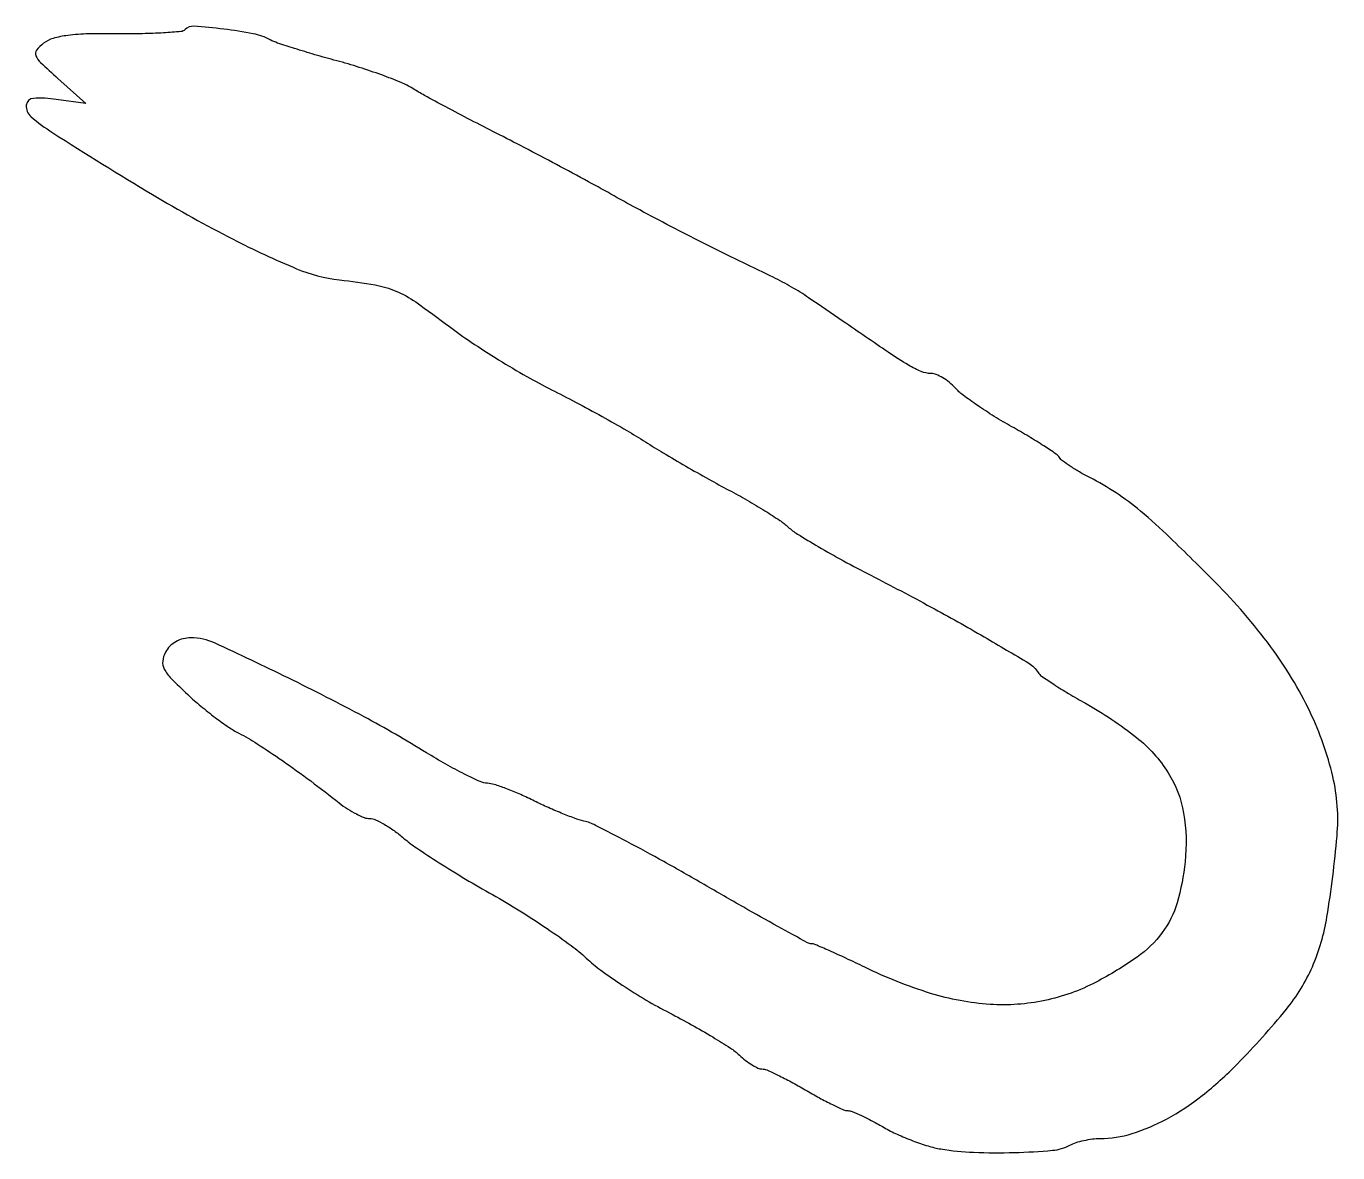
# Model space of a CAD drawing. Extents: x 0 to 189, y 1 to 163.
import ezdxf

# ---------------------------------------------------------------- set-up
doc = ezdxf.new("R2010")
doc.units = 0

msp = doc.modelspace()

# ---------------------------------------------------------------- linework, layer by layer
msp.add_lwpolyline([(22.7842, 162.459041, -0.177131), (22.182177, 162.175289, -0.006783), (19.677248, 161.983892, -0.011423), (16.657805, 161.863508, -0.007726), (13.212512, 161.85816, 0.009108), (8.904374, 161.839564, 0.026037), (5.917602, 161.616356, 0.037638), (3.812439, 161.185464, 0.095989), (2.428312, 160.484939, 0.061872), (1.43234, 159.492735, 0.268945), (1.321926, 158.699183, 0.106452), (1.993018, 157.716796, 0.007196), (4.5, 155.404662), (8.5, 151.820702), (4.25, 152.422169, 0.04835), (0.977488, 152.566134, 0.369094), (-0.055359, 151.584807, 0.248507), (0.608269, 149.939278, 0.032497), (3.75, 147.622811, 0.007889), (18.110957, 138.727138, 0.016215), (29.677605, 132.312053, 0.019643), (38.801725, 128.075786, 0.070574), (45, 126.463486, -0.013655), (50.148541, 125.733348, -0.058468), (53.11906, 124.863101, -0.05243), (55.957325, 123.288313, -0.009595), (60.812124, 119.744843, 0.015418), (63.949517, 117.510412, 0.008673), (67.885436, 114.983809, 0.008649), (71.951039, 112.56859, 0.013978), (75.5, 110.672014, -0.006343), (78.965093, 108.887726, -0.004648), (82.765625, 106.823783, -0.004697), (86.328396, 104.801841, -0.010378), (89, 103.177278, 0.006978), (91.572798, 101.588732, 0.003729), (94.79375, 99.694029, 0.003712), (98.111214, 97.808435, 0.005784), (101, 96.23831, -0.00862), (103.638065, 94.785011, -0.008965), (106.189793, 93.259932, -0.008713), (108.348035, 91.86418, -0.038174), (109.53972, 90.924332, 0.047628), (110.865038, 89.919071, 0.00637), (113.873502, 88.111624, 0.007318), (117.508136, 86.061245, 0.006095), (121.428731, 83.986157, -0.005409), (130.082952, 79.420839, -0.007482), (137.738616, 75.126442, -0.004007), (144.161496, 71.326969, -0.119317), (145.494273, 70.009266, 0.10334), (145.997018, 69.479808, 0.006953), (147.737685, 68.310755, 0.009758), (149.875878, 66.97617, 0.007145), (152.297774, 65.575967, -0.039904), (159.650798, 60.65623, -0.085201), (164.201703, 55.584949, -0.098639), (166.409965, 49.801429, -0.068164), (166.634612, 42.778254, -0.045298), (165.47194, 36.881591, -0.088369), (163.344528, 32.603744, -0.080494), (159.723484, 29.075764, -0.032557), (153.815727, 25.48088, -0.068956), (146.440797, 22.840003, -0.067731), (138.579388, 22.281588, -0.05964), (130.021209, 23.869704, -0.037565), (120.560018, 27.623553, 0.003972), (117.846241, 28.917306, 0.005826), (115.437652, 30.008169, 0.002963), (113.385095, 30.89464, 0.10078), (112.867681, 31, -0.125912), (112.321587, 31.139735, -0.000857), (108.03217, 33.498267, -0.003282), (103.133703, 36.244737, -0.002084), (97.462867, 39.50474, 0.004262), (91.657045, 42.808782, 0.005714), (86.334602, 45.698719, 0.004043), (81.836535, 48.028573, 0.058544), (80.155204, 48.647798, -0.028282), (78.818126, 49.050405, -0.009227), (76.894419, 49.790961, -0.009162), (74.783836, 50.6939, -0.010207), (72.783244, 51.643057, 0.012559), (70.846653, 52.55072, 0.013843), (68.928207, 53.329205, 0.013319), (67.259461, 53.902966, 0.065945), (66.283244, 54.073385, -0.095648), (65.227831, 54.322557, -0.01048), (62.967578, 55.396371, -0.012506), (60.310986, 56.811616, -0.009798), (57.5, 58.474113, 0.015539), (48.529186, 63.641626, 0.009412), (37.617444, 69.221721, 0.005205), (27.030018, 74.251161, 0.108692), (23.625952, 75, 0.06314), (22.498256, 74.857024, 0.066018), (21.460108, 74.437466, 0.067827), (20.590659, 73.774635, 0.073278), (19.956611, 72.918927, 0.097193), (19.56364, 71.637765, 0.148414), (19.782574, 70.50448, 0.073326), (20.772753, 69.151834, 0.011267), (23.171428, 66.826058, 0.013502), (25.048647, 65.178167, 0.011568), (27.109732, 63.544266, 0.011722), (29.051871, 62.146819, 0.032397), (30.5, 61.287589, -0.025183), (33.144088, 59.769854, -0.008865), (36.78157, 57.338701, -0.008439), (40.85376, 54.408213, -0.007678), (44.95671, 51.25, 0.024369), (46.156268, 50.388828, 0.025375), (47.418248, 49.660938, 0.026125), (48.567707, 49.14735, 0.09225), (49.35956, 49, -0.106623), (50.173952, 48.824336, -0.024434), (51.43388, 48.178385, -0.024188), (52.842367, 47.273656, -0.021509), (54.215204, 46.203012, 0.027856), (56.08029, 44.786157, 0.006714), (59.325716, 42.657367, 0.006872), (63.122061, 40.312194, 0.006771), (67, 38.060418, -0.010723), (70.930465, 35.736413, -0.009762), (74.884375, 33.174373, -0.009821), (78.329119, 30.74561, -0.03089), (80.5, 28.93367, 0.031445), (82.58316, 27.198863, 0.012287), (85.659508, 25.062603, 0.012106), (89.111346, 22.907203, 0.014739), (92.447262, 21.065259, -0.008101), (95.645096, 19.354548, -0.008935), (98.681941, 17.594359, -0.008427), (101.219487, 16.003395, -0.044359), (102.511714, 14.988996, 0.024495), (103.40607, 14.227691, 0.027063), (104.342306, 13.584267, 0.02788), (105.192937, 13.128084, 0.109563), (105.770445, 13, -0.103081), (106.464306, 12.855416, -0.009482), (108.071263, 12.11875, -0.011921), (109.968025, 11.148951, -0.009068), (112, 10, 0.008181), (114.023764, 8.850948, 0.010999), (115.895361, 7.88125, 0.00828), (117.478944, 7.136742, 0.106125), (118.115936, 7, -0.098598), (118.73008, 6.877705, -0.010511), (120.069216, 6.289067, -0.012631), (121.646797, 5.506622, -0.009837), (123.32193, 4.579804, 0.024397), (125.213327, 3.604127, 0.016637), (127.447692, 2.674711, 0.016797), (129.667936, 1.920841, 0.032159), (131.5, 1.492955, 0.03164), (136.214807, 1.010914, 0.016987), (142.065099, 0.983683, 0.013756), (147.568234, 1.296742, 0.102118), (150.070119, 2.037527, -0.044991), (150.940106, 2.406865, -0.02317), (152.082905, 2.717273, -0.022831), (153.297197, 2.929763, -0.031907), (154.396746, 3, 0.075467), (159.000338, 3.698822, 0.049063), (163.966352, 5.794586, 0.042941), (169.08921, 9.174556, 0.03138), (174.162899, 13.731465, 0.022778), (181.194734, 21.577635, 0.068377), (184.939012, 27.703544, 0.063391), (187.041432, 34.867044, 0.017637), (188.486532, 46.5, 0.079901), (187.876667, 55.058198, 0.054211), (184.621789, 64.291323, 0.047814), (178.921788, 73.74046, 0.036053), (171.008425, 82.939262, 0.004809), (164.470026, 89.390429, 0.01835), (160.210948, 93.220156, 0.027802), (156.693154, 95.83976, 0.028195), (152.922422, 98.039577, -0.012286), (151.430277, 98.847614, -0.01503), (150.078627, 99.67807, -0.013551), (148.992602, 100.434043, -0.095797), (148.558946, 100.904623, 0.104265), (148.066197, 101.421657, 0.006593), (146.310693, 102.5932, 0.009466), (144.157825, 103.932055, 0.006882), (141.715224, 105.342515, -0.011169), (139.178172, 106.836661, -0.011525), (136.737185, 108.427645, -0.011309), (134.688165, 109.900661, -0.047367), (133.569139, 110.923603, 0.037764), (132.732331, 111.718535, 0.036122), (131.77348, 112.391605, 0.038311), (130.839107, 112.858315, 0.096133), (130.095012, 113.005265, -0.097289), (128.679704, 113.28814, -0.03597), (126.852083, 114.200805, -0.015598), (123.903984, 116.074878, -0.001811), (117.450532, 120.5, 0.002541), (112.482616, 123.895839, 0.018393), (110.02689, 125.427737, 0.016184), (107.360436, 126.845183, 0.001696), (101, 129.939923, -0.004839), (97.165774, 131.835413, -0.002902), (92.646875, 134.157117, -0.002905), (88.177024, 136.519632, -0.005055), (84.5, 138.538632, 0.003722), (80.790975, 140.58809, 0.002034), (76.213673, 143.048977, 0.002027), (71.542705, 145.511537, 0.003226), (67.525271, 147.575912, -0.00271), (63.867239, 149.450842, -0.002866), (60.297334, 151.331167, -0.002735), (57.239485, 152.985803, -0.013028), (55.522336, 153.986196, 0.040067), (53.845425, 154.845368, 0.010853), (51.06387, 155.929627, 0.010912), (47.84247, 157.026402, 0.011126), (44.596954, 157.974018, -0.00485), (41.450304, 158.850057, -0.005934), (38.526979, 159.732275, -0.00501), (36.089236, 160.526565, -0.041622), (35.022862, 160.987765, 0.074872), (32.581672, 161.856615, 0.018209), (28.344458, 162.523271, 0.01215), (24.04671, 162.934276, 0.21893)], format="xyb", close=True)

doc.saveas('drawing.dxf')
